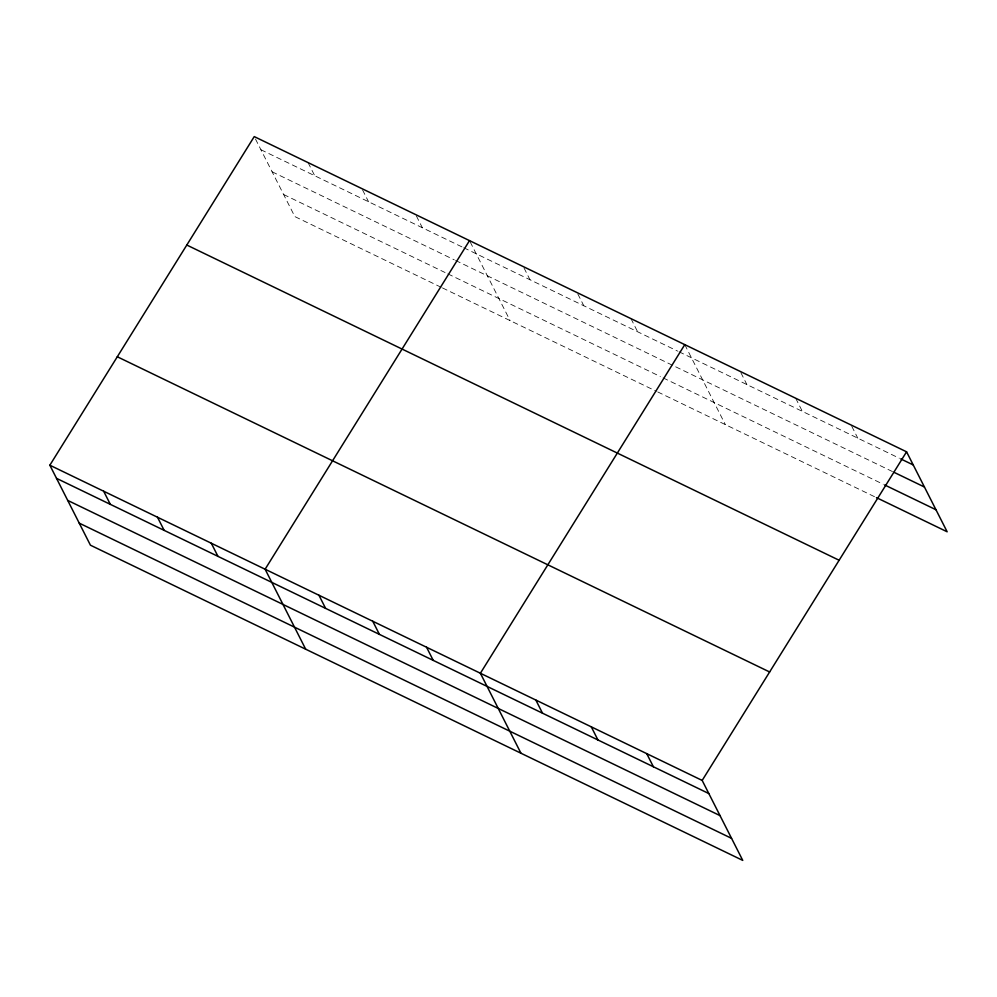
<?xml version="1.0" encoding="UTF-8"?>
<svg xmlns="http://www.w3.org/2000/svg" width="997" height="997" viewBox="0 0 997 997"><rect width="100%" height="100%" fill="white"/><g stroke="black" fill="none" stroke-linecap="round" stroke-linejoin="round"><path stroke-width="0.75" stroke-dasharray="4.99 3.74" d="M260.915 149.737L462.384 247.094M463.767 247.755L677.648 351.118M679.032 351.779L899.381 458.259M272.106 171.796L454.258 259.818M455.629 260.479L892.552 471.606M283.634 194.515L445.086 272.53M447.84 273.863L660.35 376.554M663.117 377.888L883.28 484.28M441.098 287.261L294.825 216.573L254.247 136.601M442.469 287.921L656.362 391.273M657.746 391.946L875.067 496.955M851.787 426.33L857.794 438.157M795.681 398.227L802.348 411.362M740.896 372.741L746.903 384.568M684.777 344.638L725.355 424.622M630.964 318.629L637.631 331.777M577.811 293.941L583.818 305.767M523.998 267.931L530.005 279.771M470.185 241.935L510.09 320.598M416.36 215.925L422.367 227.752M362.547 189.916L368.554 201.743M308.061 162.598L314.728 175.746"/><path stroke-width="1.5" d="M49.85 465.213L702.175 780.427L742.753 860.399L90.428 545.185L49.85 465.213L254.247 136.601L906.572 451.815L947.15 531.787L876.45 497.628M469.512 240.613L265.115 569.225L305.693 649.209M684.777 344.638L480.392 673.249L520.957 753.234M702.175 780.427L906.572 451.815M900.765 458.919L913.24 464.951M893.935 472.279L924.431 487.01M884.675 484.953L935.959 509.729M186.8 245.038L839.125 560.252M117.297 356.764L769.634 671.978M56.517 478.348L708.842 793.562M67.709 500.407L720.033 815.621M79.237 523.138L731.561 838.352M646.729 753.632L653.396 766.78M591.283 726.838L597.951 739.986M535.838 700.044L542.505 713.191M426.566 647.252L433.234 660.388M372.753 621.243L379.421 634.379M318.94 595.234L325.608 608.382M211.302 543.228L217.969 556.363M157.489 517.219L164.156 530.367M103.663 491.209L110.331 504.357"/></g></svg>
